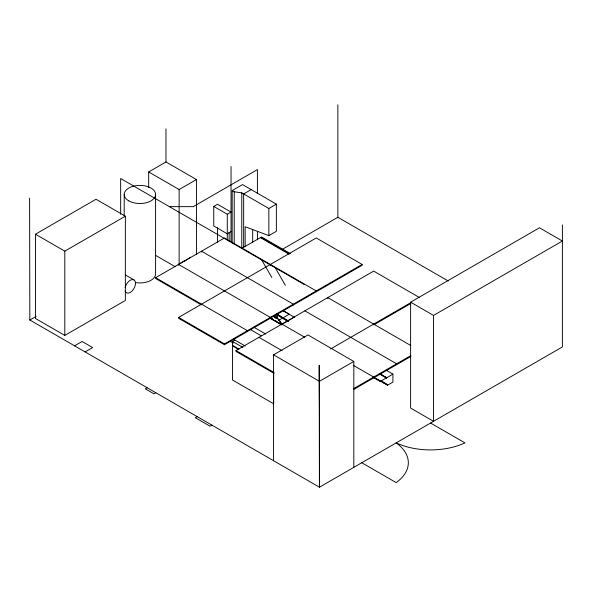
<?xml version="1.0" encoding="UTF-8"?>
<svg xmlns="http://www.w3.org/2000/svg" width="592" height="592" viewBox="0 0 592 592"><rect width="100%" height="100%" fill="white"/><g stroke="black" fill="none" stroke-linecap="round" stroke-linejoin="round"><path stroke-width="0.89" d="M35.461 234.217L96.015 199.26L125.356 216.198L125.356 300.455L64.802 335.412L35.461 318.474L35.461 234.217L64.802 251.156L125.356 216.198M148.673 187.649L148.673 171.954L165.975 161.964L196.44 179.554L196.44 254.36M148.673 171.954L179.139 189.544L196.44 179.554M232.175 243.016L232.175 190.572L242.513 184.6L276.368 204.144L276.368 231.287L268.842 235.631L245.147 226.729L245.147 246.427M213.742 206.423L217.501 204.255L231.043 212.069L227.284 214.245L213.742 206.423L213.742 225.966L227.284 233.788L231.043 231.613M251.163 189.595L243.645 193.939L243.645 247.301M29.6 198.083L29.822 319.998L36.201 316.313M232.175 190.572L234.24 191.771L241.765 192.851L268.842 208.488L276.368 204.144M190.661 257.224L184.593 261.05M201.132 304.776L155.644 278.514L155.644 277.692L224.472 237.954L316.246 290.938L316.246 291.76M241.514 248.522L260.391 237.621L289.162 254.234M74.577 345.839L82.103 341.495L92.633 347.571L85.107 351.914M282.058 249.498L337.862 217.286L448.27 281.03M271.151 317.793L224.472 344.744L178.584 318.252L178.584 317.43L316.246 237.954L362.126 264.446L362.126 265.268L272.35 317.097M147.171 387.745L145.292 388.833L153.942 393.828L155.822 392.74M178.584 317.43L224.472 343.922L362.126 264.446M238.82 349.014L232.486 345.358L232.486 341.451L234.898 340.06M278.307 320.494L282.835 317.985M273.992 373.337L236.016 351.411L236.016 350.582L373.67 271.106L419.558 297.598M282.547 323.95L287.845 321.005M288.126 320.731L294.291 317.171M273.571 460.724L273.571 354.823L307.966 334.968L353.824 361.446L353.824 467.347M197.195 416.627L195.316 417.715L209.982 426.181L211.862 425.093M410.611 302.179L539.475 227.787L562.4 241.025L433.544 315.418L410.611 302.179L410.611 408.08L433.544 421.319L433.544 315.418M330.58 348.969L410.781 302.667M374.07 324.69L410.781 303.496M273.571 354.823L319.428 381.3L353.824 361.446M353.898 388.493L410.855 355.607M353.898 389.321L410.855 356.436M373.234 377.2L380.39 381.337L386.554 377.881L379.302 373.804M373.989 377.4L387.508 385.207L392.91 382.092L392.91 374.107L386.465 377.94M386.746 377.777L379.583 373.641M169.364 206.645L193.244 206.645L257.409 169.601L257.409 193.54M377.363 379.235L387.508 384.77L387.508 385.207M290.295 253.583L261.523 236.97L260.954 237.296L288.933 253.45M410.781 345.513L327.79 297.598L327.79 298.427M304.384 284.597L120.657 178.525L120.657 214.341M304.843 310.844L396.618 363.828L396.618 364.657M282.917 310.482L289.281 314.16L283.117 317.823L276.753 314.041M282.821 310.578L294.749 317.467M386.546 370.437L392.91 374.107M276.568 314.152L287.882 320.62M276.464 314.248L288.393 321.13M379.398 373.641L386.835 377.94M276.471 314.315L288.393 321.241M379.398 373.752L386.554 377.881M276.375 314.411L288.304 321.293M283.531 318.755L285.914 320.131M381.144 381.1L387.508 384.77M304.843 337.336L281.903 324.09L281.903 324.919M353.72 365.56L373.67 377.074L373.67 377.903M270.403 317.712L272.786 319.088M270.3 317.808L273.578 319.65M275.073 320.561L276.76 321.486M279.047 322.855L281.437 324.231M270.211 317.86L273.482 319.739M274.932 320.583L277.456 322.033M278.077 322.403L281.437 324.335M373.234 377.304L380.39 381.433A6.971 4.026 -60 0 1 383.675 382.772L383.727 382.906M269.478 317.741L281.866 324.897M269.353 317.815L280.971 324.52M155.703 255.433L175.232 266.711M430.562 423.036L464.957 442.89A54.716 31.591 0 0 1 396.174 442.89A54.716 31.591 0 0 1 396.174 482.606L361.779 462.752M253.938 327.258L265.734 334.066M250.238 329.463L261.316 335.856M155.644 277.692L247.412 330.676L247.412 331.498M258.956 337.336L282.103 350.701M125.282 274.873L133.97 279.89M233.322 339.157L245.184 346.002M232.486 341.451L242.779 347.393M230.184 341.251L233.322 343.064M238.82 349.45L232.486 345.795L232.486 380.02L273.652 403.781L273.652 372.338M236.016 350.582L273.992 372.509M29.822 319.998L319.428 487.201L562.4 346.919L562.4 224.886M275.236 267.769L285.344 285.277M261.694 259.955L271.802 277.456M319.428 407.777L319.206 365.286L319.428 487.201L319.428 381.3M373.67 324.09L373.67 324.919M337.862 104.799L337.862 217.286M293.299 305.006L293.299 304.184L201.532 251.2L201.532 252.022M270.359 264.446L270.359 265.268M270.359 318.252L270.359 317.43L178.584 264.446L178.584 265.268M268.842 208.488L268.842 235.631M257.409 231.583L257.409 239.878M252.673 229.548L252.673 242.084M241.765 192.851L241.765 248.055M234.24 191.771L234.24 244.207M231.043 166.47L231.043 241.632M229.163 232.353L229.163 241.455M227.284 214.245L227.284 239.812M224.472 343.922L224.472 344.744M217.501 227.787L217.501 242.35M184.216 261.272L184.312 260.887L178.148 264.55A6.971 4.026 -60 0 1 178.532 264.461M179.139 189.544L179.139 264.35M165.975 128.901L165.975 161.964M155.585 194.457L155.585 273.889A15.688 9.058 0 0 1 135.834 282.636M124.202 194.457L124.202 215.703M64.802 251.156L64.802 335.412M125.156 287.697A7.444 4.299 -60 0 1 133.267 279.616A7.444 4.299 -60 0 1 133.267 289.577A7.444 4.299 -60 0 1 125.156 290.85M276.878 316.868A1.332 0.77 0 0 1 276.878 317.956A1.332 0.77 0 0 1 274.999 317.956A1.332 0.77 0 0 1 274.999 316.868M270.359 317.852A9.309 5.372 60 0 1 274.355 316.616M276.627 317.704A9.309 5.372 60 0 1 281.755 324.438M270.241 317.919A9.309 5.372 60 0 1 274.237 316.69M275.939 317.416A9.309 5.372 60 0 1 281.637 324.505M275.273 317.208A1.332 0.77 0 0 0 277.271 316.542A1.332 0.77 0 0 0 275.273 315.876A1.332 0.77 0 0 0 275.273 317.208M128.797 200.866A15.688 9.058 0 0 0 155.052 196.803A15.688 9.058 0 0 0 135.834 185.71A15.688 9.058 0 0 0 128.797 200.866"/></g></svg>
